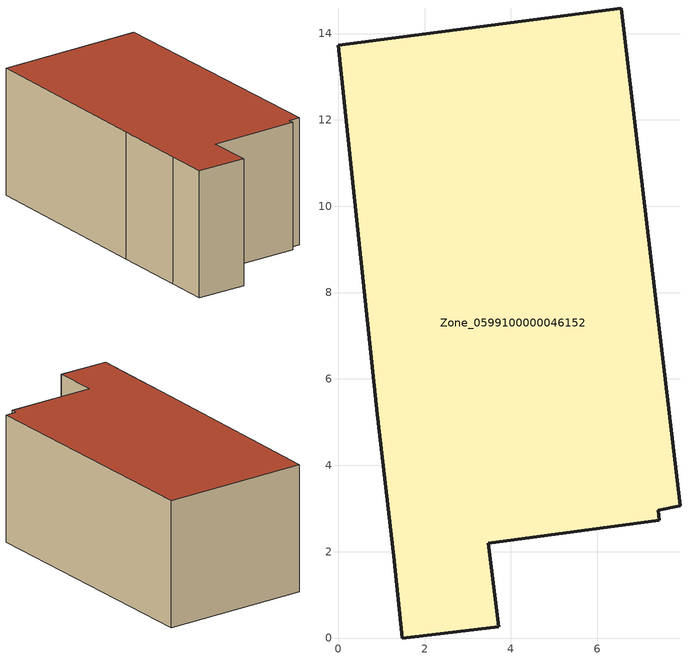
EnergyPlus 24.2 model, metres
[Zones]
Zone_0599100000046152
 floor ground (C_G): 3.47,2.19 3.72,0.26 1.48,0 1.28,1.89 0.9,5.18 0,13.73 6.55,14.59 7.92,3.07 7.41,2.96 7.44,2.73 z0
 wall outside (C_F): 6.55,14.59 0,13.73 0.9,5.18 1.28,1.89 1.48,0 3.72,0.26 3.47,2.19 7.44,2.73 7.41,2.96 7.92,3.07 6.55,14.59 z0:5.68
 roof outside (C_R): 7.41,2.96 7.92,3.07 6.55,14.59 0,13.73 0.9,5.18 1.28,1.89 1.48,0 3.72,0.26 3.47,2.19 7.44,2.73 z5.68
[BUILDING]
Pand.0599100000046152: North Axis=0; Terrain=City; Loads Convergence Tolerance Value=0.04; Temperature Convergence Tolerance Value=0.4; Solar Distribution=FullExterior; Maximum Number of Warmup Days=25; Minimum Number of Warmup Days=1
[Site:Location]
Rotterdam.The.Hague.AP_ZH_NLD Design_Conditions: Latitude=51.96; Longitude=4.45; Time Zone=1; Elevation=-4.5
[SITE:GROUNDTEMPERATURE:BUILDINGSURFACE]
18, 18, 18, 18, 18, 18, 18, 18, 18, 18, 18, 18
[MATERIAL] Thermal Absorptance=0.9; Solar Absorptance=0.7; Visible Absorptance=0.7
Name | Roughness | Thickness | Conductivity | Density | Specific Heat
G.D.1965 | MediumSmooth | 0.15 | 1 | 540 | 1210
F.D.1965 | Rough | 0.3 | 0.857143 | 1920 | 840
R.D.1965 | MediumRough | 0.2 | 0.08 | 1500 | 1000
[CONSTRUCTION]
C_G: G.D.1965
C_F: F.D.1965
C_R: R.D.1965
[ZONE]
Zone_0599100000046152: Type=1; Multiplier=1; Ceiling Height=Autocalculate; Volume=Autocalculate; Floor Area=autocalculate; Part of Total Floor Area=Yes
[ZONEINFILTRATION:DESIGNFLOWRATE]
Infil_Zone_0599100000046152: Zone or ZoneList or Space or SpaceList=Zone_0599100000046152; Schedule=AlwaysOn; Design Flow Rate Calculation Method=Flow/Area; Flow Rate per Floor Area=0.0042; Constant Term Coefficient=1; Temperature Term Coefficient=0; Velocity Term Coefficient=0; Velocity Squared Term Coefficient=0
[HVACTEMPLATE:ZONE:IDEALLOADSAIRSYSTEM]
Zone_0599100000046152: Maximum Heating Supply Air Temperature=50; Minimum Cooling Supply Air Temperature=13; Maximum Heating Supply Air Humidity Ratio=0.0156; Minimum Cooling Supply Air Humidity Ratio=0.0077; Heating Limit=NoLimit; Cooling Limit=NoLimit; Dehumidification Control Type=ConstantSensibleHeatRatio; Cooling Sensible Heat Ratio=0.7; Dehumidification Setpoint=60; Humidification Control Type=None; Humidification Setpoint=30; Outdoor Air Method=None; Outdoor Air Flow Rate per Person=0.00944; Outdoor Air Flow Rate per Zone Floor Area=0; Outdoor Air Flow Rate per Zone=0; Demand Controlled Ventilation Type=None; Outdoor Air Economizer Type=NoEconomizer; Heat Recovery Type=None; Sensible Heat Recovery Effectiveness=0.7; Latent Heat Recovery Effectiveness=0.65
[ZONECONTROL:THERMOSTAT]
ThermostatControl_Zone_0599100000046152: Zone or ZoneList=Zone_0599100000046152; Control Type Schedule=DualSetpointControlType; Control 1=Thermostat_Zone_0599100000046152; Temperature Difference Between Cutout And Setpoint=0
[THERMOSTATSETPOINT:DUALSETPOINT]
Thermostat_Zone_0599100000046152: Heating Setpoint Temperature Schedule=HeatingSetpoint_Zone_0599100000046152; Cooling Setpoint Temperature Schedule=CoolingSetpoint_Zone_0599100000046152
[SCHEDULE:COMPACT]
HeatingSetpoint_Zone_0599100000046152: Through: 12/31, For: AllDays, Until: 24:00, 21
CoolingSetpoint_Zone_0599100000046152: Through: 12/31, For: AllDays, Until: 24:00, 24
DualSetpointControlType: Through: 12/31, For: AllDays, Until: 24:00, 4
AlwaysOn: Through: 12/31, For: AllDays, Until: 24:00, 1
